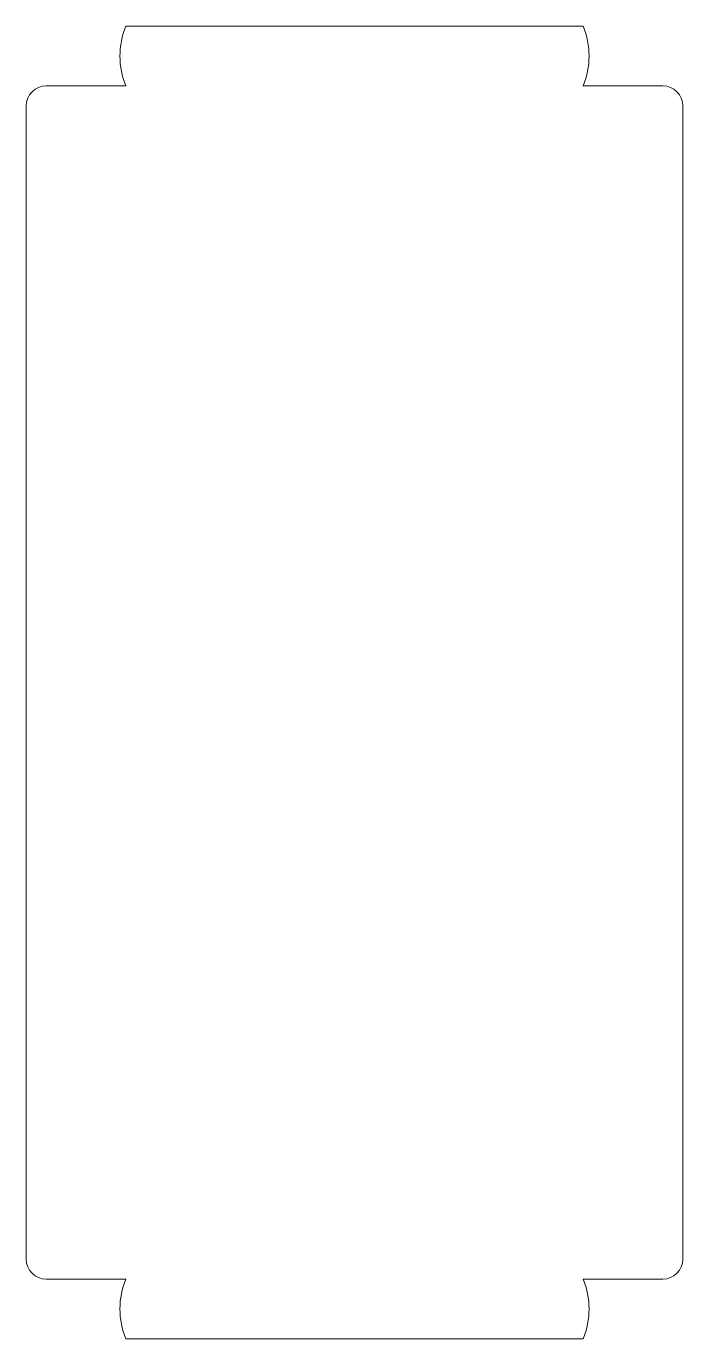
# Model space of a CAD drawing. Header units: millimetres. Extents: x -5 to 28, y 0 to 66.
import ezdxf

# ---------------------------------------------------------------- set-up
doc = ezdxf.new("R2010")
doc.units = ezdxf.units.MM

msp = doc.modelspace()

# ---------------------------------------------------------------- linework, layer by layer
at = {"color": 7, "linetype": 'Continuous', "lineweight": 15}
for p, q in [((23, 66), (0, 66)), ((0, 63), (-4, 63)), ((27, 63), (23, 63)), ((-5, 62), (-5, 4)), ((28, 4), (28, 62)), ((-4, 3), (0, 3)), ((23, 3), (27, 3)), ((0, 0), (23, 0))]:
    msp.add_line(p, q, dxfattribs=at)
for centre, radius, start, end in [((3.708, 64.5), 4, 157.97569, 202.02431), ((19.292, 64.5), 4, 337.97569, 22.02431), ((-4, 62), 1, 90, 180), ((27, 62), 1, 0, 90), ((-4, 4), 1, 180, 270), ((27, 4), 1, 270, 0), ((3.708, 1.5), 4, 157.97569, 202.02431), ((19.292, 1.5), 4, 337.97569, 22.02431)]:
    msp.add_arc(centre, radius, start, end, dxfattribs=at)

doc.saveas('drawing.dxf')
